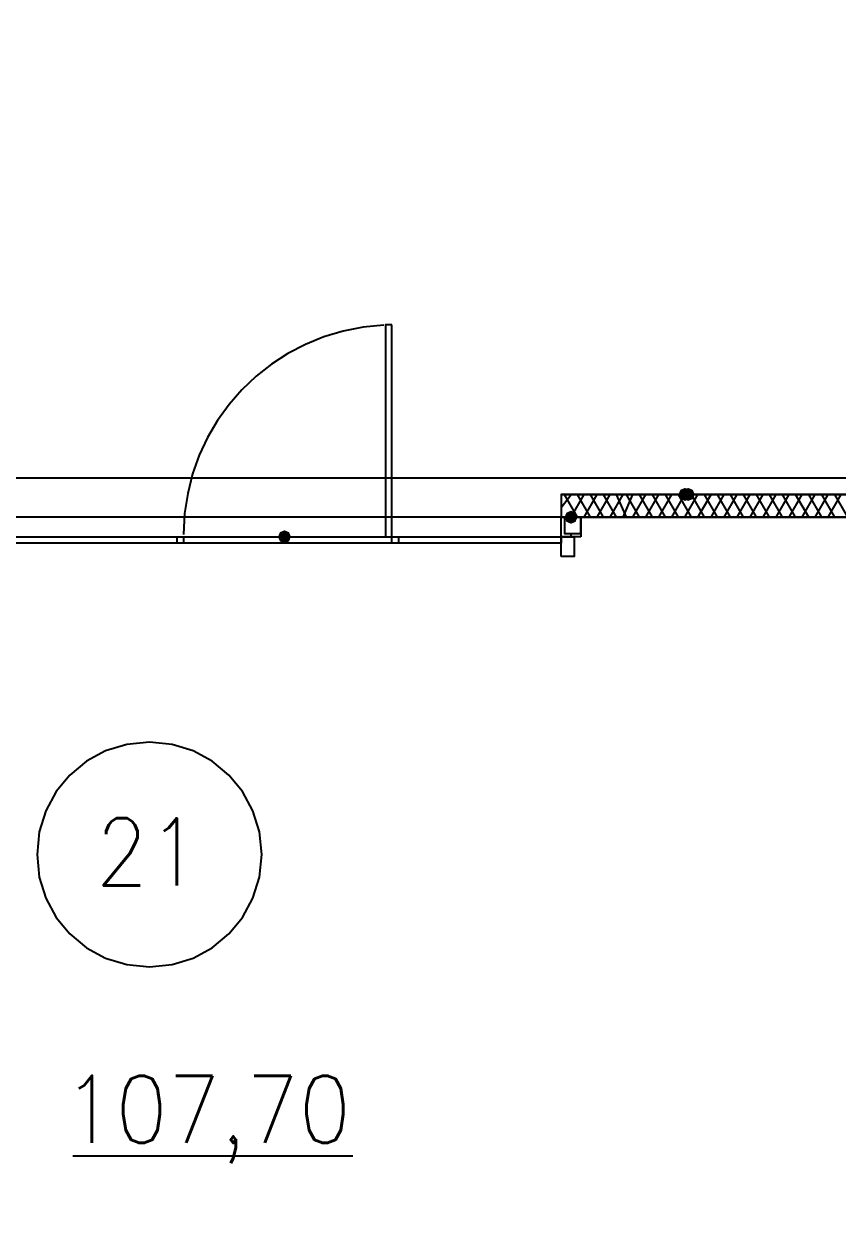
# Model space of a CAD drawing. Header units: millimetres. Extents: x 0 to 420, y 0 to 297.
# Drawn here: x 362.03 to 372.62, y 211.56 to 227.18 of the extents above; entities that cross this region are included whole.
import ezdxf

# ---------------------------------------------------------------- set-up
doc = ezdxf.new("R2010")
doc.units = ezdxf.units.MM
doc.layers.get('0').update_dxf_attribs({"linetype": 'CONTINUOUS'})
doc.styles.get("Standard").update_dxf_attribs({"font": 'STANDARD'})

msp = doc.modelspace()

# ---------------------------------------------------------------- hatches: boundary and pattern name
at = {"true_color": 0x0000fe}
for points in [[(370.713, 221.064667), (370.688129, 221.004871), (370.628333, 220.98), (370.568537, 221.004871), (370.543667, 221.064667), (370.568537, 221.124462), (370.628333, 221.149333), (370.688129, 221.124463)], [(370.755333, 221.064667), (370.730462, 221.004871), (370.670667, 220.98), (370.610871, 221.004871), (370.586, 221.064667), (370.610871, 221.124462), (370.670667, 221.149333), (370.730462, 221.124463)]]:
    msp.add_hatch(color=0, dxfattribs=at).paths.add_polyline_path(points, flags=0)
at = {"true_color": 0x000007}
h = msp.add_hatch(color=0, dxfattribs=at)
h.paths.add_polyline_path([(369.019667, 221.064667), (373.930333, 221.064667)], flags=0)
h.paths.add_polyline_path([(373.930333, 221.064667), (369.019667, 221.064667)], flags=0)
for points in [[(369.231333, 220.768333), (369.206462, 220.708537), (369.146667, 220.683667), (369.086871, 220.708537), (369.062, 220.768333), (369.086871, 220.828129), (369.146667, 220.853), (369.206462, 220.828129)], [(365.506, 220.514333), (365.481129, 220.454537), (365.421333, 220.429667), (365.361537, 220.454537), (365.336667, 220.514333), (365.361537, 220.574129), (365.421333, 220.599), (365.481129, 220.574129)], [(365.506, 220.514333), (365.481129, 220.454537), (365.421333, 220.429667), (365.361537, 220.454537), (365.336667, 220.514333), (365.361537, 220.574129), (365.421333, 220.599), (365.481129, 220.574129)]]:
    msp.add_hatch(color=0, dxfattribs=at).paths.add_polyline_path(points, flags=0)

# ---------------------------------------------------------------- linework, layer by layer
at = {"color": 0, "true_color": 0x000007}
for points in [[(116.416667, 229.912333), (377.994333, 229.912333), (377.994333, 221.276333), (116.416667, 221.276333)], [(366.818333, 223.266), (366.733667, 223.266), (366.733667, 220.514333), (366.818333, 220.514333)], [(104.309333, 103.589667), (390.101667, 103.589667), (390.101667, 221.276333), (104.309333, 221.276333)], [(369.019667, 221.064667), (373.930333, 221.064667)], [(373.930333, 221.064667), (369.019667, 221.064667)], [(369.019667, 221.064667), (373.930333, 221.064667), (369.019667, 221.064667), (373.930333, 221.064667)], [(360.383667, 220.768333), (360.383667, 186.266667), (389.593667, 186.266667), (389.593667, 214.672333), (372.787333, 214.672333), (372.787333, 220.768333)], [(369.273667, 220.514333), (369.019667, 220.514333), (369.019667, 220.768333), (369.273667, 220.768333)], [(369.273667, 220.556667), (369.273667, 220.768333), (369.062, 220.768333), (369.062, 220.556667)], [(361.780667, 220.514333), (369.019667, 220.514333), (369.019667, 220.429667), (361.780667, 220.429667)], [(364.024333, 220.514333), (364.109, 220.514333), (364.109, 220.429667), (364.024333, 220.429667)], [(366.818333, 220.514333), (366.903, 220.514333), (366.903, 220.429667), (366.818333, 220.429667)], [(369.019667, 220.260333), (369.019667, 220.514333), (369.189, 220.514333), (369.189, 220.260333)]]:
    msp.add_lwpolyline(points, close=True, dxfattribs=at)
for points in [[(366.71101, 223.262977), (366.442484, 223.237163), (366.182402, 223.186219), (365.931983, 223.111416), (365.69244, 223.014024), (365.464991, 222.895314), (365.250852, 222.756555), (365.051238, 222.599018), (364.867367, 222.423973), (364.700453, 222.23269), (364.551713, 222.026438), (364.422364, 221.806489), (364.313621, 221.574112), (364.2267, 221.330577), (364.162818, 221.077154), (364.123191, 220.815115), (364.109034, 220.545728)], [(369.019667, 221.064667), (373.930333, 221.064667), (369.019667, 221.064667), (373.930333, 221.064667)], [(369.019667, 220.895333), (369.146667, 221.064667)], [(369.019667, 221.064667), (369.019667, 220.768333)], [(369.019667, 221.064667), (369.019667, 220.768333)], [(373.930333, 221.064667), (369.019667, 221.064667)], [(369.231333, 220.768333), (369.062, 221.064667)], [(369.146667, 220.768333), (369.316, 221.064667)], [(369.400667, 220.768333), (369.231333, 221.064667)], [(369.316, 220.768333), (369.485333, 221.064667)], [(369.57, 220.768333), (369.400667, 221.064667)], [(369.485333, 220.768333), (369.654667, 221.064667)], [(369.739333, 220.768333), (369.57, 221.064667)], [(369.654667, 220.768333), (369.824, 221.064667)], [(369.866333, 220.768333), (369.739333, 221.064667)], [(369.824, 220.768333), (369.951, 221.064667)], [(370.035667, 220.768333), (369.866333, 221.064667)], [(369.951, 220.768333), (370.120333, 221.064667)], [(370.205, 220.768333), (370.035667, 221.064667)], [(370.120333, 220.768333), (370.289667, 221.064667)], [(370.374333, 220.768333), (370.205, 221.064667)], [(370.289667, 220.768333), (370.459, 221.064667)], [(370.543667, 220.768333), (370.374333, 221.064667)], [(370.459, 220.768333), (370.628333, 221.064667)], [(370.713, 220.768333), (370.543667, 221.064667)], [(370.628333, 220.768333), (370.797667, 221.064667)], [(370.882333, 220.768333), (370.713, 221.064667)], [(370.797667, 220.768333), (370.967, 221.064667)], [(371.051667, 220.768333), (370.882333, 221.064667)], [(370.967, 220.768333), (371.136333, 221.064667)], [(371.221, 220.768333), (371.051667, 221.064667)], [(371.136333, 220.768333), (371.305667, 221.064667)], [(371.390333, 220.768333), (371.221, 221.064667)], [(371.305667, 220.768333), (371.475, 221.064667)], [(371.559667, 220.768333), (371.390333, 221.064667)], [(371.475, 220.768333), (371.644333, 221.064667)], [(371.729, 220.768333), (371.559667, 221.064667)], [(371.644333, 220.768333), (371.813667, 221.064667)], [(371.898333, 220.768333), (371.729, 221.064667)], [(371.813667, 220.768333), (371.983, 221.064667)], [(372.067667, 220.768333), (371.898333, 221.064667)], [(371.983, 220.768333), (372.152333, 221.064667)], [(372.237, 220.768333), (372.067667, 221.064667)], [(372.152333, 220.768333), (372.321667, 221.064667)], [(372.406333, 220.768333), (372.237, 221.064667)], [(372.321667, 220.768333), (372.491, 221.064667)], [(372.575667, 220.768333), (372.406333, 221.064667)], [(372.491, 220.768333), (372.660333, 221.064667)], [(372.745, 220.768333), (372.575667, 221.064667)], [(365.421333, 220.768333), (361.780667, 220.768333), (361.780667, 220.641333)], [(369.019667, 220.641333), (369.019667, 220.768333), (365.421333, 220.768333)], [(369.062, 220.768333), (369.019667, 220.768333)], [(369.189, 220.768333), (372.787333, 220.768333)], [(361.780667, 220.641333), (361.780667, 220.514333), (365.421333, 220.514333)], [(365.421333, 220.514333), (369.019667, 220.514333), (369.019667, 220.641333)], [(369.146667, 220.514333), (369.146667, 220.556667)], [(365.125, 216.386833), (365.095328, 216.681177), (365.010228, 216.955329), (364.875572, 217.203416), (364.697232, 217.419566), (364.481083, 217.597905), (364.232996, 217.732561), (363.958844, 217.817661), (363.6645, 217.847333), (363.370156, 217.817661), (363.096004, 217.732561), (362.847917, 217.597905), (362.631768, 217.419566), (362.453428, 217.203416), (362.318772, 216.955329), (362.233672, 216.681177), (362.204, 216.386833)], [(362.204, 216.386833), (362.233672, 216.09249), (362.318772, 215.818338), (362.453428, 215.570251), (362.631768, 215.354101), (362.847917, 215.175762), (363.096004, 215.041106), (363.370156, 214.956005), (363.6645, 214.926333), (363.958844, 214.956005), (364.232996, 215.041106), (364.481083, 215.175762), (364.697232, 215.354101), (364.875572, 215.570251), (365.010228, 215.818338), (365.095328, 216.09249), (365.125, 216.386833)], [(362.669667, 212.471), (366.310333, 212.471)]]:
    msp.add_lwpolyline(points, dxfattribs=at)

# ---------------------------------------------------------------- texts
at = {"color": 0, "true_color": 0x000007, "char_height": 0.872032, "attachment_point": 1}
for s, insert, width in [('21', (362.965993, 216.8567), 0.87203199), ('107,70', (362.54266, 213.512365), 3.24589682)]:
    msp.add_mtext(s, dxfattribs=dict(at, insert=insert, width=width))

doc.saveas('drawing.dxf')
